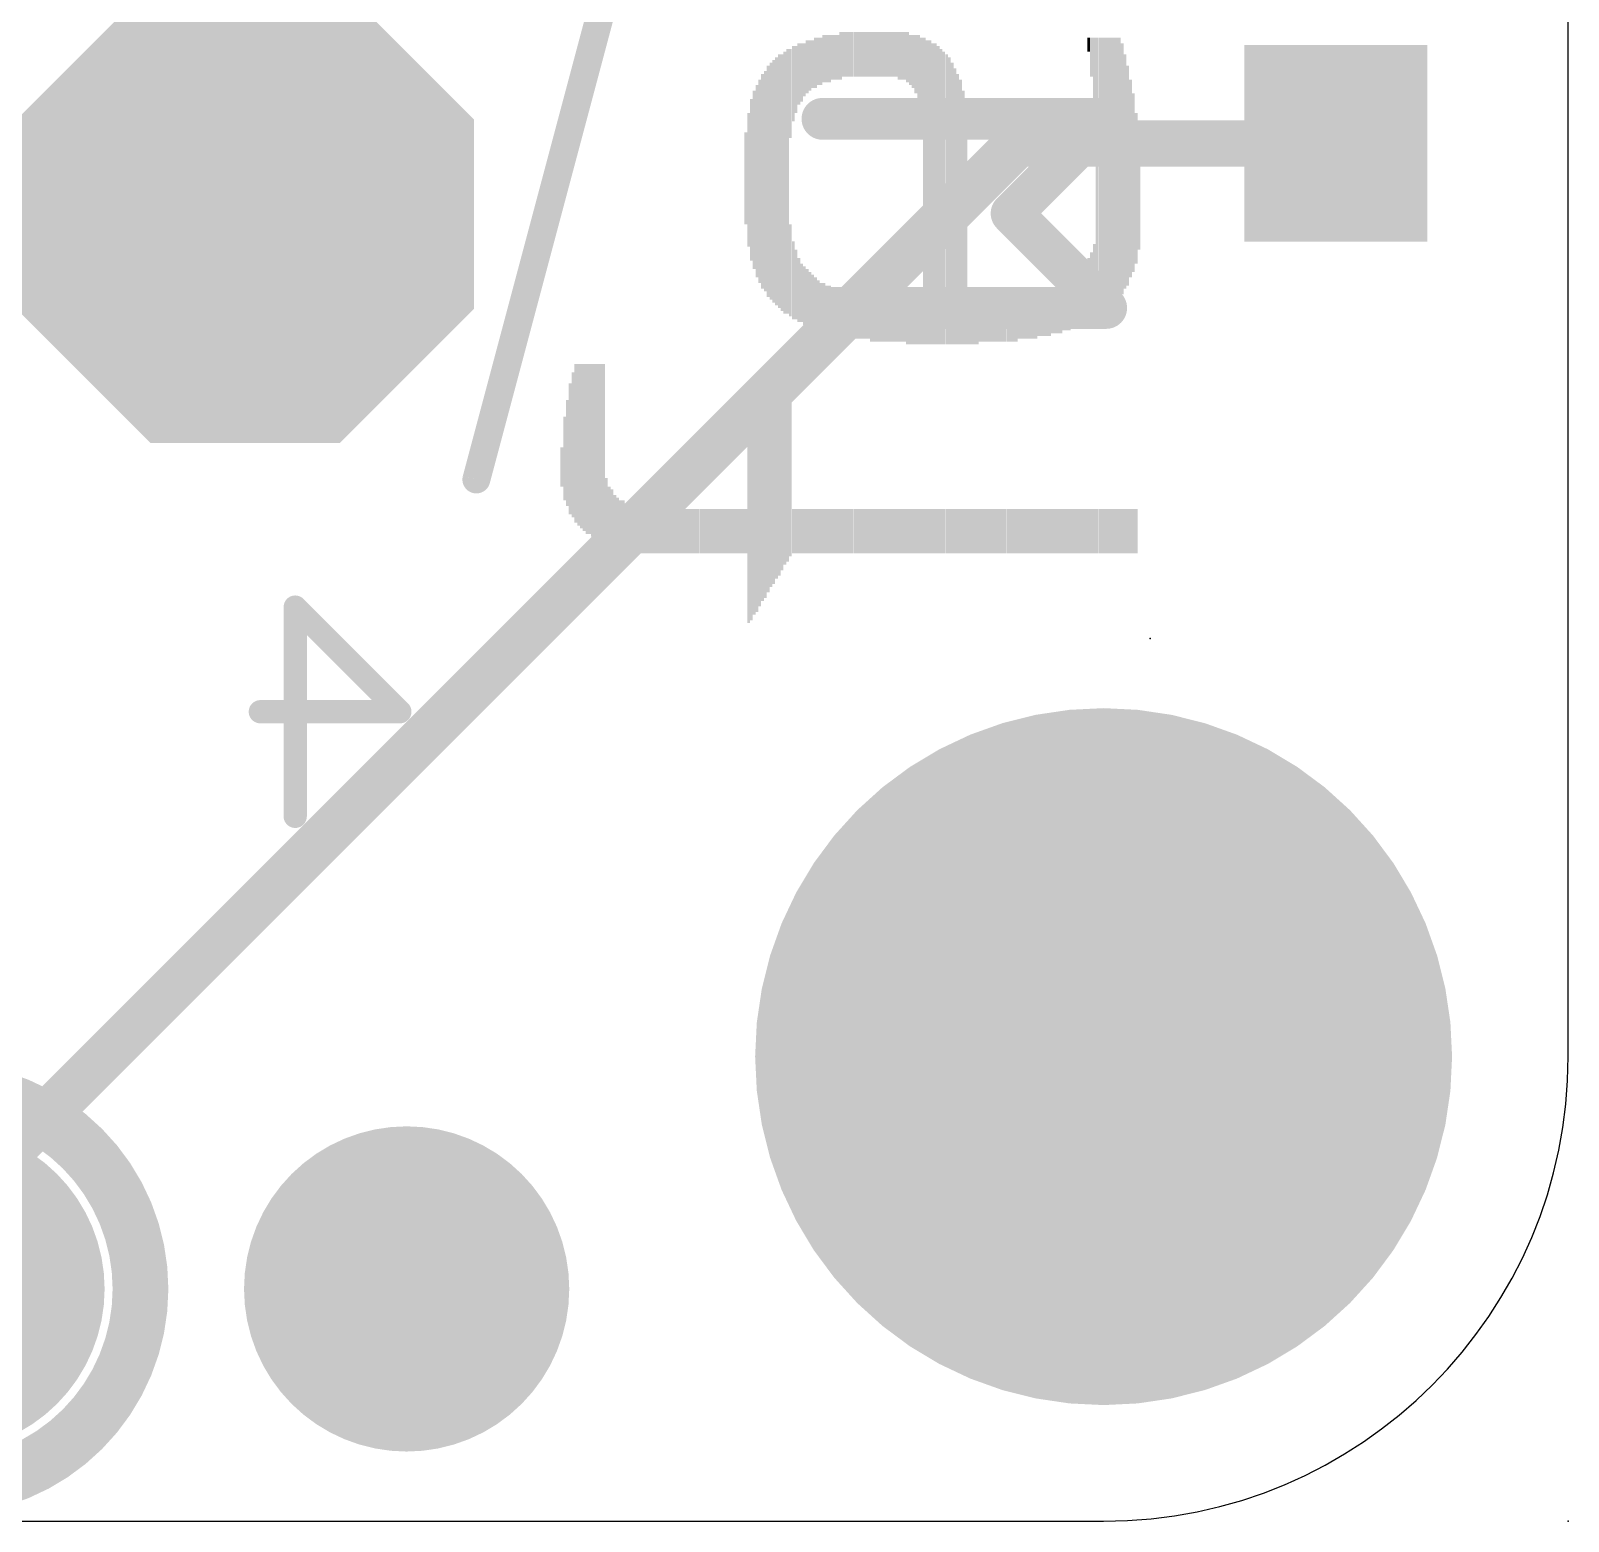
# Model space of a CAD drawing. Extents: x 0 to 50.8, y 0 to 22.9.
# Drawn here: x 42.4 to 50.8, y 0 to 8.15 of the extents above; entities that cross this region are included whole.
import ezdxf

# ---------------------------------------------------------------- set-up
doc = ezdxf.new("R2010")
doc.units = 0
for name, color, linetype in [('1', 12, 'CONTINUOUS'), ('17', 110, 'CONTINUOUS'), ('20', 4, 'CONTINUOUS'), ('21', 40, 'CONTINUOUS'), ('22', 6, 'CONTINUOUS'), ('23', 40, 'CONTINUOUS'), ('24', 6, 'CONTINUOUS')]:
    doc.layers.add(name, color=color, linetype=linetype)

# ---------------------------------------------------------------- blocks, each defined once
blk = doc.blocks.new('OCTAGONP')
at = {"const_width": 0.5}
blk.add_lwpolyline([(-0.25, -0.1036), (-0.25, 0.1036), (-0.1036, 0.25), (0.1036, 0.25), (0.25, 0.1036), (0.25, -0.1036), (0.1036, -0.25), (-0.1036, -0.25), (-0.25, -0.1036), (-0.25, 0.1036)], dxfattribs=at)
blk = doc.blocks.new('ROUNDP')
at = {"const_width": 0.5}
blk.add_lwpolyline([(0, -0.25, 1), (0, 0.25, 1), (0, -0.25)], format="xyb", dxfattribs=at)
blk = doc.blocks.new('RECT')
blk.add_solid([(-0.5, -0.5), (0.5, -0.5), (-0.5, 0.5), (0.5, 0.5)])

msp = doc.modelspace()

# ---------------------------------------------------------------- linework, layer by layer
at = {"layer": '1', "const_width": 0.254}
for points in [[(41.91, 1.651), (47.791, 7.532)], [(47.791, 7.532), (49.53, 7.532)]]:
    msp.add_lwpolyline(points, dxfattribs=at)
at = {"layer": '1', "const_width": 0.127}
for points in [[(47.791, 7.5955, 1), (47.791, 7.4685)], [(47.8359, 7.4871, 1), (47.7461, 7.5769)], [(49.53, 7.4685, 1), (49.53, 7.5955)]]:
    msp.add_lwpolyline(points, format="xyb", dxfattribs=at)
at = {"layer": '20'}
for p, q in [((50.8, 2.54), (50.8, 20.32)), ((2.54, 0), (48.26, 0))]:
    msp.add_line(p, q, dxfattribs=at)
msp.add_arc((48.26, 2.54), 2.54, 270, 0, dxfattribs=at)
at = {"layer": '22'}
for points, const_width in [([(44.831, 5.695), (45.847, 9.505)], 0.1524), ([(48.274, 7.6666), (46.7233, 7.6666)], 0.2286), ([(47.7571, 7.1497), (48.274, 7.6666)], 0.2286), ([(48.274, 6.6328), (47.7571, 7.1497)], 0.2286), ([(46.7233, 6.6328), (48.274, 6.6328)], 0.2286), ([(43.8409, 3.8535), (43.8409, 4.9975)], 0.127), ([(43.8409, 4.9975), (44.4129, 4.4255)], 0.127), ([(44.4129, 4.4255), (43.6502, 4.4255)], 0.127)]:
    msp.add_lwpolyline(points, dxfattribs=dict(at, const_width=const_width))
for points, const_width in [([(46.7233, 7.7238, 1), (46.7233, 7.6095)], 0.1143), ([(48.3144, 7.6262, 1), (48.2336, 7.7071)], 0.1143), ([(48.274, 7.6095, 1), (48.274, 7.7238)], 0.1143), ([(47.7975, 7.1901, 1), (47.7167, 7.1093)], 0.1143), ([(47.7167, 7.1901, 1), (47.7975, 7.1093)], 0.1143), ([(46.7233, 6.69, 1), (46.7233, 6.5757)], 0.1143), ([(48.2336, 6.5924, 1), (48.3144, 6.6732)], 0.1143), ([(48.274, 6.5757, 1), (48.274, 6.69)], 0.1143), ([(44.7942, 5.7048, 1), (44.8678, 5.6852)], 0.0762), ([(43.8727, 4.9975, 1), (43.8092, 4.9975)], 0.0635), ([(43.8634, 5.0199, 1), (43.8185, 4.975)], 0.0635), ([(43.6502, 4.4572, 1), (43.6502, 4.3937)], 0.0635), ([(44.3904, 4.403, 1), (44.4353, 4.4479)], 0.0635), ([(44.4129, 4.3937, 1), (44.4129, 4.4572)], 0.0635), ([(43.8092, 3.8535, 1), (43.8727, 3.8535)], 0.0635), ([(41.91, 0.1849, 1), (41.91, 2.3551, 1), (41.91, 0.1849)], 0.3048)]:
    msp.add_lwpolyline(points, format="xyb", dxfattribs=dict(at, const_width=const_width))
at = {"layer": '23'}
msp.add_point((48.514, 4.826), dxfattribs=at)
at = {"layer": '24'}
msp.add_point((50.8, 0), dxfattribs=at)

# ---------------------------------------------------------------- block references
at = {"layer": '1', "xscale": 1.075, "rotation": 90}
msp.add_blockref('RECT', (49.53, 7.532), dxfattribs=at)
at = {"layer": '17', "xscale": 2.5, "yscale": 2.5}
msp.add_blockref('OCTAGONP', (43.568, 7.145), dxfattribs=at)
msp.add_blockref('OCTAGONP', (43.568, 7.145), dxfattribs=at)
at = {"layer": '17', "rotation": 180}
for p, xscale, yscale in [((48.26, 2.54), 3.81, 3.81), ((48.26, 2.54), 3.81, 3.81), ((41.91, 1.27), 1.778, 1.778), ((41.91, 1.27), 1.778, 1.778), ((44.45, 1.27), 1.778, 1.778), ((44.45, 1.27), 1.778, 1.778)]:
    msp.add_blockref('ROUNDP', p, dxfattribs=dict(at, xscale=xscale, yscale=yscale))
at = {"layer": '21', "yscale": 0.0152, "rotation": 90}
for p, xscale in [((46.5938, 7.9121), 0.3353), ((46.609, 7.9197), 0.32), ((46.6242, 7.935), 0.2896), ((46.6395, 7.9502), 0.2896), ((46.6547, 7.9578), 0.2743), ((46.67, 7.9654), 0.2591), ((46.6852, 7.9731), 0.2743), ((46.7004, 7.9807), 0.2591), ((46.7157, 7.9807), 0.2591), ((46.7309, 7.9959), 0.2591), ((46.7462, 7.9959), 0.2591), ((46.7614, 7.9959), 0.2591), ((46.7766, 8.0035), 0.2438), ((46.7919, 8.0035), 0.2438), ((46.8071, 8.0035), 0.2438), ((46.8224, 8.0112), 0.2591), ((46.8376, 8.0188), 0.2438), ((46.8528, 8.0188), 0.2438), ((46.8681, 8.0188), 0.2438), ((46.8833, 8.0188), 0.2438), ((46.8986, 8.0188), 0.2438), ((46.9138, 8.0188), 0.2438), ((46.929, 8.0188), 0.2438), ((46.9443, 8.0188), 0.2438), ((46.9595, 8.0188), 0.2438), ((46.9748, 8.0188), 0.2438), ((46.99, 8.0188), 0.2438), ((47.0052, 8.0188), 0.2438), ((47.0205, 8.0188), 0.2438), ((47.0357, 8.0188), 0.2438), ((47.051, 8.0188), 0.2438), ((47.0662, 8.0188), 0.2438), ((47.0814, 8.0188), 0.2438), ((47.0967, 8.0188), 0.2438), ((47.1119, 8.0188), 0.2438), ((47.1272, 8.0188), 0.2438), ((47.1424, 8.0112), 0.2591), ((47.1576, 8.0112), 0.2591), ((47.1729, 8.0112), 0.2591), ((47.1881, 8.0035), 0.2743), ((47.2034, 7.9883), 0.2743), ((47.2186, 7.9807), 0.2896), ((47.2338, 7.9654), 0.32), ((47.2491, 7.9502), 0.3505), ((47.2643, 7.9197), 0.381), ((47.2796, 7.272), 1.6764), ((47.2948, 7.2644), 1.6612), ((47.31, 7.2644), 1.6612), ((47.3253, 7.2568), 1.6459), ((47.3405, 7.2568), 1.6459), ((48.1787, 8.0721), 0.0762), ((48.194, 8.0035), 0.2134), ((48.2092, 7.9121), 0.3962), ((48.2244, 7.3482), 1.524), ((48.2397, 7.3482), 1.524), ((48.2549, 7.3558), 1.5088), ((48.2702, 7.3635), 1.4935), ((48.2854, 7.3711), 1.4783), ((48.3006, 7.3787), 1.463), ((48.3159, 7.3863), 1.4478), ((48.3311, 7.3939), 1.4326), ((48.3464, 7.4016), 1.4173), ((48.3616, 7.3939), 1.3716), ((46.4566, 7.3254), 1.3259), ((46.4718, 7.3254), 1.3564), ((46.4871, 7.3254), 1.3868), ((46.5023, 7.3177), 1.4021), ((46.5176, 7.3177), 1.4326), ((46.5328, 7.3254), 1.4478), ((46.548, 7.8054), 0.4877), ((46.5633, 7.8588), 0.4115), ((46.5785, 7.8816), 0.3658), ((47.3558, 7.2492), 1.6307), ((47.371, 7.2415), 1.6154), ((47.3862, 7.2339), 1.6002), ((47.4015, 7.2263), 1.585), ((47.4167, 7.2187), 1.5697), ((48.3768, 7.3787), 1.2802), ((46.3956, 7.3254), 1.1735), ((46.4109, 7.3254), 1.204), ((46.4261, 7.3254), 1.2649), ((46.4414, 7.3254), 1.2954), ((47.432, 7.2034), 1.5392), ((47.4472, 7.1882), 1.5088), ((47.4624, 7.173), 1.4783), ((48.3921, 7.3558), 1.204), ((46.3499, 7.333), 0.9754), ((46.3652, 7.3254), 1.0516), ((46.3804, 7.3254), 1.1125), ((47.4777, 7.1577), 1.4478), ((47.4929, 7.1272), 1.3868), ((48.4073, 7.3406), 1.082), ((46.3347, 7.333), 0.8839), ((48.4226, 7.3177), 0.9754), ((46.3194, 7.333), 0.7315), ((47.5082, 7.0815), 1.2954), ((48.4378, 7.2873), 0.823), ((46.3042, 7.3406), 0.5029), ((48.453, 7.2492), 0.5944), ((46.548, 6.8377), 0.5029), ((46.5633, 6.7843), 0.4267), ((48.2092, 6.7767), 0.4115), ((46.5785, 6.7615), 0.381), ((46.5938, 6.731), 0.3505), ((48.1787, 6.731), 0.3505), ((48.194, 6.7539), 0.3658), ((46.609, 6.7158), 0.32), ((46.6242, 6.7005), 0.32), ((46.6395, 6.6929), 0.3048), ((46.6547, 6.6777), 0.3048), ((46.67, 6.67), 0.2896), ((48.1178, 6.67), 0.2896), ((48.133, 6.6853), 0.2896), ((48.1482, 6.6929), 0.3048), ((48.1635, 6.7158), 0.32), ((46.6852, 6.6624), 0.2743), ((46.7004, 6.6472), 0.2743), ((46.7157, 6.6396), 0.2591), ((46.7309, 6.6396), 0.2591), ((46.7462, 6.6243), 0.2591), ((46.7614, 6.6243), 0.2591), ((46.7766, 6.6167), 0.2438), ((46.7919, 6.6167), 0.2438), ((46.8071, 6.6091), 0.2591), ((47.9654, 6.6091), 0.2591), ((47.9806, 6.6167), 0.2438), ((47.9958, 6.6167), 0.2438), ((48.0111, 6.6243), 0.2591), ((48.0263, 6.6243), 0.2591), ((48.0416, 6.6396), 0.2591), ((48.0568, 6.6396), 0.2591), ((48.072, 6.6472), 0.2743), ((48.0873, 6.6624), 0.2743), ((48.1025, 6.6624), 0.2743), ((46.8224, 6.6015), 0.2438), ((46.8376, 6.6015), 0.2438), ((46.8528, 6.6015), 0.2438), ((46.8681, 6.6015), 0.2438), ((46.8833, 6.5862), 0.2438), ((46.8986, 6.5862), 0.2438), ((46.9138, 6.5862), 0.2438), ((46.929, 6.5862), 0.2438), ((46.9443, 6.5862), 0.2438), ((46.9595, 6.5786), 0.2286), ((46.9748, 6.5786), 0.2286), ((46.99, 6.571), 0.2438), ((47.0052, 6.571), 0.2438), ((47.0205, 6.571), 0.2438), ((47.0357, 6.571), 0.2438), ((47.051, 6.571), 0.2438), ((47.0662, 6.571), 0.2438), ((47.0814, 6.571), 0.2438), ((47.0967, 6.571), 0.2438), ((47.1119, 6.5634), 0.2286), ((47.1272, 6.5634), 0.2286), ((47.1424, 6.5634), 0.2286), ((47.1576, 6.5634), 0.2286), ((47.1729, 6.5634), 0.2286), ((47.1881, 6.5557), 0.2438), ((47.2034, 6.5557), 0.2438), ((47.2186, 6.5557), 0.2438), ((47.2338, 6.5557), 0.2438), ((47.2491, 6.5557), 0.2438), ((47.2643, 6.5557), 0.2438), ((47.5234, 6.5557), 0.2438), ((47.5386, 6.5557), 0.2438), ((47.5539, 6.5557), 0.2438), ((47.5691, 6.5557), 0.2438), ((47.5844, 6.5634), 0.2286), ((47.5996, 6.5634), 0.2286), ((47.6148, 6.5634), 0.2286), ((47.6301, 6.5634), 0.2286), ((47.6453, 6.5634), 0.2286), ((47.6606, 6.5634), 0.2286), ((47.6758, 6.571), 0.2438), ((47.691, 6.571), 0.2438), ((47.7063, 6.571), 0.2438), ((47.7215, 6.571), 0.2438), ((47.7368, 6.571), 0.2438), ((47.752, 6.571), 0.2438), ((47.7672, 6.571), 0.2438), ((47.7825, 6.571), 0.2438), ((47.7977, 6.5786), 0.2286), ((47.813, 6.5786), 0.2286), ((47.8282, 6.5862), 0.2438), ((47.8434, 6.5862), 0.2438), ((47.8587, 6.5862), 0.2438), ((47.8739, 6.5862), 0.2438), ((47.8892, 6.5862), 0.2438), ((47.9044, 6.6015), 0.2438), ((47.9196, 6.6015), 0.2438), ((47.9349, 6.6015), 0.2438), ((47.9501, 6.6015), 0.2438), ((45.3746, 5.8928), 0.8687), ((45.3898, 5.8852), 0.8839), ((45.405, 5.8776), 0.8992), ((45.4203, 5.8699), 0.9144), ((45.4355, 5.8623), 0.9296), ((45.4508, 5.8623), 0.9296), ((45.466, 5.8547), 0.9449), ((45.4812, 5.8471), 0.9601), ((45.4965, 5.8471), 0.9601), ((45.5117, 5.8395), 0.9754), ((45.527, 5.8395), 0.9754), ((45.3441, 5.8623), 0.7163), ((45.3593, 5.8852), 0.7925), ((46.3194, 5.5347), 1.2497), ((46.3347, 5.5423), 1.2344), ((46.3499, 5.5575), 1.204), ((46.3652, 5.5651), 1.1887), ((46.3804, 5.5804), 1.1582), ((46.3956, 5.5956), 1.1278), ((46.4109, 5.6032), 1.1125), ((46.4261, 5.6185), 1.082), ((46.4414, 5.6337), 1.0516), ((46.4566, 5.6413), 1.0363), ((46.4718, 5.6566), 1.0058), ((46.4871, 5.6642), 0.9906), ((46.5023, 5.6794), 0.9601), ((46.5176, 5.6947), 0.9296), ((46.5328, 5.7023), 0.9144), ((46.548, 5.7175), 0.8839), ((45.3288, 5.8395), 0.5791), ((45.3136, 5.809), 0.4572), ((45.2984, 5.7633), 0.2134), ((45.5422, 5.5194), 0.3658), ((45.5574, 5.4966), 0.32), ((45.5727, 5.4889), 0.3048), ((45.5879, 5.4661), 0.2896), ((45.6032, 5.4585), 0.2743), ((45.6184, 5.4508), 0.2591), ((45.6336, 5.4432), 0.2743), ((45.6489, 5.4356), 0.2591), ((45.6641, 5.4356), 0.2591), ((45.6794, 5.428), 0.2438), ((45.6946, 5.428), 0.2438), ((45.7098, 5.428), 0.2438), ((45.7251, 5.4204), 0.2591), ((45.7403, 5.4127), 0.2438), ((45.7556, 5.4127), 0.2438), ((45.7708, 5.4127), 0.2438), ((45.786, 5.4127), 0.2438), ((45.8013, 5.4127), 0.2438), ((45.8165, 5.4127), 0.2438), ((45.8318, 5.4127), 0.2438), ((45.847, 5.4127), 0.2438), ((45.8622, 5.4127), 0.2438), ((45.8775, 5.4127), 0.2438), ((45.8927, 5.4127), 0.2438), ((45.908, 5.4127), 0.2438), ((45.9232, 5.4127), 0.2438), ((45.9384, 5.4127), 0.2438), ((45.9537, 5.4127), 0.2438), ((45.9689, 5.4127), 0.2438), ((45.9842, 5.4127), 0.2438), ((45.9994, 5.4127), 0.2438), ((46.0146, 5.4127), 0.2438), ((46.0299, 5.4127), 0.2438), ((46.0451, 5.4127), 0.2438), ((46.0604, 5.4127), 0.2438), ((46.0756, 5.4127), 0.2438), ((46.0908, 5.4127), 0.2438), ((46.1061, 5.4127), 0.2438), ((46.1213, 5.4127), 0.2438), ((46.1366, 5.4127), 0.2438), ((46.1518, 5.4127), 0.2438), ((46.167, 5.4127), 0.2438), ((46.1823, 5.4127), 0.2438), ((46.1975, 5.4127), 0.2438), ((46.2128, 5.4127), 0.2438), ((46.228, 5.4127), 0.2438), ((46.2432, 5.4127), 0.2438), ((46.2585, 5.4127), 0.2438), ((46.2737, 5.4127), 0.2438), ((46.289, 5.4127), 0.2438), ((46.3042, 5.4127), 0.2438), ((46.5633, 5.4127), 0.2438), ((46.5785, 5.4127), 0.2438), ((46.5938, 5.4127), 0.2438), ((46.609, 5.4127), 0.2438), ((46.6242, 5.4127), 0.2438), ((46.6395, 5.4127), 0.2438), ((46.6547, 5.4127), 0.2438), ((46.67, 5.4127), 0.2438), ((46.6852, 5.4127), 0.2438), ((46.7004, 5.4127), 0.2438), ((46.7157, 5.4127), 0.2438), ((46.7309, 5.4127), 0.2438), ((46.7462, 5.4127), 0.2438), ((46.7614, 5.4127), 0.2438), ((46.7766, 5.4127), 0.2438), ((46.7919, 5.4127), 0.2438), ((46.8071, 5.4127), 0.2438), ((46.8224, 5.4127), 0.2438), ((46.8376, 5.4127), 0.2438), ((46.8528, 5.4127), 0.2438), ((46.8681, 5.4127), 0.2438), ((46.8833, 5.4127), 0.2438), ((46.8986, 5.4127), 0.2438), ((46.9138, 5.4127), 0.2438), ((46.929, 5.4127), 0.2438), ((46.9443, 5.4127), 0.2438), ((46.9595, 5.4127), 0.2438), ((46.9748, 5.4127), 0.2438), ((46.99, 5.4127), 0.2438), ((47.0052, 5.4127), 0.2438), ((47.0205, 5.4127), 0.2438), ((47.0357, 5.4127), 0.2438), ((47.051, 5.4127), 0.2438), ((47.0662, 5.4127), 0.2438), ((47.0814, 5.4127), 0.2438), ((47.0967, 5.4127), 0.2438), ((47.1119, 5.4127), 0.2438), ((47.1272, 5.4127), 0.2438), ((47.1424, 5.4127), 0.2438), ((47.1576, 5.4127), 0.2438), ((47.1729, 5.4127), 0.2438), ((47.1881, 5.4127), 0.2438), ((47.2034, 5.4127), 0.2438), ((47.2186, 5.4127), 0.2438), ((47.2338, 5.4127), 0.2438), ((47.2491, 5.4127), 0.2438), ((47.2643, 5.4127), 0.2438), ((47.2796, 5.4127), 0.2438), ((47.2948, 5.4127), 0.2438), ((47.31, 5.4127), 0.2438), ((47.3253, 5.4127), 0.2438), ((47.3405, 5.4127), 0.2438), ((47.3558, 5.4127), 0.2438), ((47.371, 5.4127), 0.2438), ((47.3862, 5.4127), 0.2438), ((47.4015, 5.4127), 0.2438), ((47.4167, 5.4127), 0.2438), ((47.432, 5.4127), 0.2438), ((47.4472, 5.4127), 0.2438), ((47.4624, 5.4127), 0.2438), ((47.4777, 5.4127), 0.2438), ((47.4929, 5.4127), 0.2438), ((47.5082, 5.4127), 0.2438), ((47.5234, 5.4127), 0.2438), ((47.5386, 5.4127), 0.2438), ((47.5539, 5.4127), 0.2438), ((47.5691, 5.4127), 0.2438), ((47.5844, 5.4127), 0.2438), ((47.5996, 5.4127), 0.2438), ((47.6148, 5.4127), 0.2438), ((47.6301, 5.4127), 0.2438), ((47.6453, 5.4127), 0.2438), ((47.6606, 5.4127), 0.2438), ((47.6758, 5.4127), 0.2438), ((47.691, 5.4127), 0.2438), ((47.7063, 5.4127), 0.2438), ((47.7215, 5.4127), 0.2438), ((47.7368, 5.4127), 0.2438), ((47.752, 5.4127), 0.2438), ((47.7672, 5.4127), 0.2438), ((47.7825, 5.4127), 0.2438), ((47.7977, 5.4127), 0.2438), ((47.813, 5.4127), 0.2438), ((47.8282, 5.4127), 0.2438), ((47.8434, 5.4127), 0.2438), ((47.8587, 5.4127), 0.2438), ((47.8739, 5.4127), 0.2438), ((47.8892, 5.4127), 0.2438), ((47.9044, 5.4127), 0.2438), ((47.9196, 5.4127), 0.2438), ((47.9349, 5.4127), 0.2438), ((47.9501, 5.4127), 0.2438), ((47.9654, 5.4127), 0.2438), ((47.9806, 5.4127), 0.2438), ((47.9958, 5.4127), 0.2438), ((48.0111, 5.4127), 0.2438), ((48.0263, 5.4127), 0.2438), ((48.0416, 5.4127), 0.2438), ((48.0568, 5.4127), 0.2438), ((48.072, 5.4127), 0.2438), ((48.0873, 5.4127), 0.2438), ((48.1025, 5.4127), 0.2438), ((48.1178, 5.4127), 0.2438), ((48.133, 5.4127), 0.2438), ((48.1482, 5.4127), 0.2438), ((48.1635, 5.4127), 0.2438), ((48.1787, 5.4127), 0.2438), ((48.194, 5.4127), 0.2438), ((48.2092, 5.4127), 0.2438), ((48.2244, 5.4127), 0.2438), ((48.2397, 5.4127), 0.2438), ((48.2549, 5.4127), 0.2438), ((48.2702, 5.4127), 0.2438), ((48.2854, 5.4127), 0.2438), ((48.3006, 5.4127), 0.2438), ((48.3159, 5.4127), 0.2438), ((48.3311, 5.4127), 0.2438), ((48.3464, 5.4127), 0.2438), ((48.3616, 5.4127), 0.2438), ((48.3768, 5.4127), 0.2438), ((48.3921, 5.4127), 0.2438), ((48.4073, 5.4127), 0.2438), ((48.4226, 5.4127), 0.2438), ((48.4378, 5.4127), 0.2438)]:
    msp.add_blockref('RECT', p, dxfattribs=dict(at, xscale=xscale))

doc.saveas('drawing.dxf')
